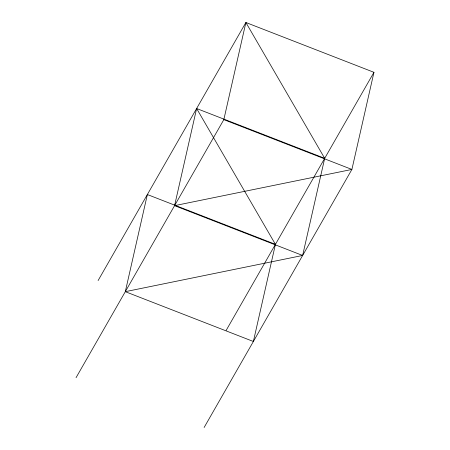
<?xml version="1.0" encoding="UTF-8"?>
<svg xmlns="http://www.w3.org/2000/svg" width="450" height="450" viewBox="0 0 450 450"><rect width="100%" height="100%" fill="white"/><g stroke="black" fill="none" stroke-linecap="round" stroke-linejoin="round"><path stroke-width="0.67" d="M125.308 291.668L147.364 194.535L275.428 244.35L253.373 341.483L125.308 291.668L302.636 255.465L324.692 158.333L245.886 22.5L98.1 280.553M302.636 255.465L174.572 205.65L196.627 108.517L324.692 158.333M76.044 377.685L223.83 119.633L245.886 22.5L373.956 72.315L351.9 169.447L204.114 427.5M226.17 330.368L373.956 72.315M174.572 205.65L351.9 169.447L223.83 119.633M196.627 108.517L275.428 244.35"/></g></svg>
